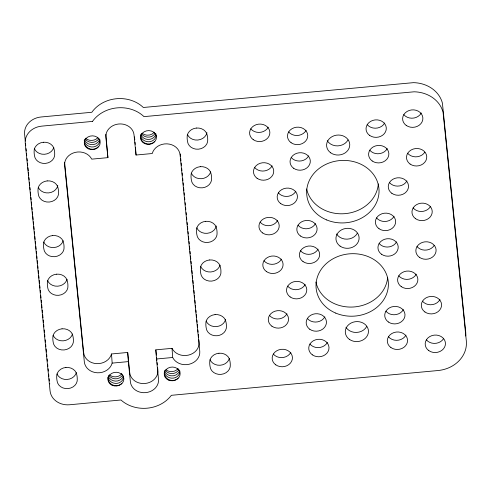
<?xml version="1.0" encoding="UTF-8"?>
<svg xmlns="http://www.w3.org/2000/svg" width="491" height="491" viewBox="0 0 491 491"><rect width="100%" height="100%" fill="white"/><g stroke="black" fill="none" stroke-linecap="round" stroke-linejoin="round"><path stroke-width="0.74" d="M105.835 134.276L107.916 157.642L91.719 159.145A14.129 12.183 -4.1 0 0 75.313 152.363A14.129 12.183 -4.1 0 0 64.646 165.442L84.335 361.916A14.129 12.183 -4.1 0 0 97.402 372.792A14.129 12.183 -4.1 0 0 112.157 363.113L128.354 361.609L127.703 352.464L111.5 353.968A14.129 12.183 -4.1 0 1 96.752 363.647A14.129 12.183 -4.1 0 1 83.685 352.771L64.603 162.392M107.916 157.642L105.89 137.431A14.129 12.183 -4.1 0 1 118.736 123.996A14.129 12.183 -4.1 0 1 134.018 134.816L136.044 155.027L152.247 153.523A14.129 12.183 -4.1 0 1 166.995 143.845A14.129 12.183 -4.1 0 1 180.062 154.72L199.757 351.194A14.129 12.183 -4.1 0 1 189.09 364.273A14.129 12.183 -4.1 0 1 172.685 357.491L156.488 358.995L158.513 379.205A14.129 12.183 -4.1 0 1 145.661 392.634A14.129 12.183 -4.1 0 1 130.385 381.82L128.354 361.609M156.488 358.995L155.831 349.85L172.028 348.346A14.129 12.183 -4.1 0 0 188.434 355.128A14.129 12.183 -4.1 0 0 199.1 342.049L198.873 339.766M180.246 153.953L180.479 156.236M180.706 158.525L180.934 160.809M181.167 163.092L181.394 165.375M181.701 168.425L181.928 170.708M182.155 172.992L182.382 175.275M182.689 178.325L182.922 180.608M183.149 182.891L183.376 185.175M183.603 187.458L183.91 190.508M184.137 192.791L184.37 195.074M184.598 197.357L184.825 199.647M185.132 202.691L185.359 204.974M185.592 207.257L185.819 209.547M186.126 212.591L186.353 214.874M186.58 217.157L186.813 219.446M187.114 222.491L187.347 224.774M187.501 226.296L187.801 229.346M188.035 231.629L188.262 233.912M188.489 236.196L188.796 239.246M189.023 241.529L189.256 243.812M189.483 246.095L189.79 249.146M190.017 251.429L190.244 253.712M190.477 255.995L190.778 259.045M191.011 261.329L191.238 263.612M191.465 265.895L191.772 268.945M191.926 270.467L192.233 273.512M192.46 275.795L192.687 278.084M192.92 280.367L193.221 283.411M193.454 285.694L193.681 287.984M193.908 290.267L194.215 293.311M194.442 295.594L194.675 297.884M194.902 300.167L195.209 303.211M195.436 305.494L195.663 307.783M195.897 310.067L196.124 312.35M196.351 314.633L196.658 317.683M196.885 319.966L197.118 322.249M197.345 324.533L197.652 327.583M197.879 329.866L198.106 332.149M198.333 334.432L198.64 337.483M134.491 136.903L134.792 139.898M135.019 142.138L135.24 144.385M155.831 349.85L156.359 355.091M156.586 357.338L156.887 360.333M157.108 362.579L157.335 364.819M157.636 367.814L157.857 370.061A14.129 12.183 -4.1 0 1 145.011 383.496A14.129 12.183 -4.1 0 1 129.728 372.675L127.703 352.464M25.287 141.052L24.599 134.209A18.112 15.62 -4.1 0 1 41.072 116.987L91.829 112.273A32.24 27.809 -4.1 0 1 143.335 107.486L413.483 82.654A31.062 26.79 -4.1 0 1 442.409 103.135L465.683 331.775A31.148 26.87 -4.1 0 1 465.72 335.991M25.514 143.335L25.741 145.618M26.048 148.669L26.275 150.952M26.508 153.235L26.735 155.524M27.042 158.568L27.269 160.852M27.496 163.141L27.729 165.424M27.956 167.707L28.263 170.758M28.417 172.28L28.717 175.324M28.951 177.613L29.178 179.896M29.405 182.179L29.712 185.23M29.939 187.513L30.172 189.796M30.399 192.085L30.706 195.13M30.933 197.413L31.16 199.702M31.393 201.985L31.7 205.029M31.927 207.319L32.154 209.602M32.381 211.885L32.688 214.935M32.842 216.457L33.149 219.502M33.376 221.791L33.603 224.074M33.836 226.357L34.143 229.407M34.37 231.691L34.597 233.974M34.824 236.263L35.131 239.307M35.364 241.59L35.591 243.88M35.818 246.163L36.125 249.207M36.352 251.496L36.586 253.779M36.813 256.063L37.04 258.352M37.273 260.635L37.574 263.679M37.807 265.969L38.034 268.252M38.261 270.535L38.568 273.585M38.795 275.868L39.028 278.151M39.255 280.441L39.562 283.485M39.789 285.768L40.017 288.057M40.25 290.341L40.477 292.624M40.784 295.674L41.011 297.957M41.238 300.24L41.471 302.53M41.698 304.813L42.005 307.857M42.232 310.146L42.459 312.429M42.692 314.713L42.993 317.763M43.226 320.046L43.453 322.329M43.681 324.619L43.914 326.902M44.215 329.946L44.448 332.235M44.675 334.518L44.902 336.801M45.209 339.852L45.436 342.135M45.669 344.418L45.896 346.707M46.123 348.991L46.43 352.041M46.657 354.324L46.891 356.607M47.118 358.89L47.345 361.18M47.652 364.224L47.879 366.507M48.112 368.796L48.339 371.079M48.646 374.13L48.873 376.413M49.1 378.696L49.333 380.979M172.028 348.346L172.685 357.491M135.498 147.41L136.044 155.027M111.5 353.968L112.157 363.113M49.806 383.919A18.112 15.62 -4.1 0 1 49.763 383.759M384.698 123.002A10.145 8.746 -4.1 0 1 367.207 124.628M306.151 130.299A10.145 8.746 -4.1 0 1 288.659 131.926M348.015 139.935A11.594 9.998 -4.1 0 1 337.765 145.888A11.594 9.998 -4.1 0 1 327.239 140.69M424.85 152.155A10.145 8.746 -4.1 0 1 407.659 153.266M272.131 165.86A10.145 8.746 -4.1 0 1 254.639 167.486M295.834 191.232A10.145 8.746 -4.1 0 1 278.342 192.859M308.71 155.862A10.145 8.746 -4.1 0 1 291.218 157.488M387.258 148.564A10.145 8.746 -4.1 0 1 369.766 150.191M406.922 180.909A10.145 8.746 -4.1 0 1 389.431 182.535M394.046 216.279A10.145 8.746 -4.1 0 1 376.554 217.906M315.498 223.577A10.145 8.746 -4.1 0 1 298.006 225.203M357.362 233.219A11.594 9.998 -4.1 0 1 347.112 239.166A11.594 9.998 -4.1 0 1 336.587 233.968M268.258 127.224A10.145 8.746 -4.1 0 1 250.766 128.845M421.278 113.004A10.145 8.746 -4.1 0 1 403.786 114.63M434.204 245.432A10.145 8.746 -4.1 0 1 417.006 246.543M281.478 259.138A10.145 8.746 -4.1 0 1 263.986 260.764M305.181 284.51A10.145 8.746 -4.1 0 1 287.689 286.136M318.058 249.14A10.145 8.746 -4.1 0 1 300.566 250.766M396.611 241.842A10.145 8.746 -4.1 0 1 379.12 243.468M416.27 274.187A10.145 8.746 -4.1 0 1 398.778 275.813M403.393 309.557A10.145 8.746 -4.1 0 1 385.901 311.184M324.846 316.855A10.145 8.746 -4.1 0 1 307.354 318.481M366.716 326.497A11.594 9.998 -4.1 0 1 356.46 332.444A11.594 9.998 -4.1 0 1 345.94 327.245M277.605 220.502A10.145 8.746 -4.1 0 1 260.113 222.122M430.625 206.281A10.145 8.746 -4.1 0 1 413.134 207.908M443.551 338.71A10.145 8.746 -4.1 0 1 426.354 339.821M290.825 352.415A10.145 8.746 -4.1 0 1 273.334 354.042M327.405 342.417A10.145 8.746 -4.1 0 1 309.913 344.044M405.959 335.12A10.145 8.746 -4.1 0 1 388.467 336.746M286.953 313.78A10.145 8.746 -4.1 0 1 269.461 315.4M439.973 299.559A10.145 8.746 -4.1 0 1 422.481 301.186M53.783 147.46A10.145 8.746 -4.1 0 1 44.478 154.284A10.145 8.746 -4.1 0 1 34.407 148.712M57.791 185.537A10.145 8.746 -4.1 0 1 48.683 192.895A10.145 8.746 -4.1 0 1 38.28 187.347M63.13 240.737A10.145 8.746 -4.1 0 1 53.832 247.562A10.145 8.746 -4.1 0 1 43.754 241.989M67.003 279.373A10.145 8.746 -4.1 0 1 57.699 286.198A10.145 8.746 -4.1 0 1 47.627 280.625M72.478 334.015A10.145 8.746 -4.1 0 1 63.179 340.84A10.145 8.746 -4.1 0 1 53.108 335.267M76.351 372.651A10.145 8.746 -4.1 0 1 67.052 379.475A10.145 8.746 -4.1 0 1 56.981 373.903M206.938 132.68A10.145 8.746 -4.1 0 1 197.83 140.039A10.145 8.746 -4.1 0 1 187.433 134.497M210.676 171.881A10.145 8.746 -4.1 0 1 201.378 178.706A10.145 8.746 -4.1 0 1 191.306 173.133M216.292 225.958A10.145 8.746 -4.1 0 1 207.184 233.317A10.145 8.746 -4.1 0 1 196.781 227.775M220.023 265.158A10.145 8.746 -4.1 0 1 210.725 271.983A10.145 8.746 -4.1 0 1 200.653 266.41M225.639 319.236A10.145 8.746 -4.1 0 1 216.531 326.595A10.145 8.746 -4.1 0 1 206.128 321.053M229.371 358.436A10.145 8.746 -4.1 0 1 220.072 365.261A10.145 8.746 -4.1 0 1 210.001 359.688M387.651 277.433A36.224 31.246 -4.1 0 1 353.44 306.998A36.224 31.246 -4.1 0 1 315.916 282M378.322 183.91A36.224 31.246 -4.1 0 1 344.381 213.702A36.224 31.246 -4.1 0 1 306.617 188.967M178.08 368.569A7.973 6.874 -4.1 0 1 165.848 369.705M121.811 373.792A7.973 6.874 -4.1 0 1 109.585 374.928M97.826 137.713A7.973 6.874 -4.1 0 1 85.557 138.198M154.082 132.49A7.973 6.874 -4.1 0 1 142.151 133.276M164.681 371.509A7.881 7.12 9.9 0 0 177.816 373.565A7.881 6.334 -14.1 0 0 179.399 370.975M179.792 370.852A7.881 6.334 -14.1 0 1 177.981 375.854A7.881 7.12 9.9 0 1 169.954 377.874A7.881 7.12 9.9 0 1 164.258 372.074M178.92 369.471A7.881 6.334 -14.1 0 1 177.656 371.282A7.881 7.12 9.9 0 1 165.258 370.41M178.147 378.138A7.881 7.12 9.9 0 1 168.511 379.543A7.881 7.12 9.9 0 1 164.559 371.257M164.7 370.834A7.881 7.12 9.9 0 1 164.872 370.417M177.797 368.661A7.881 6.334 -14.1 0 1 177.49 368.999M108.229 376.321A7.881 7.12 9.9 0 0 121.553 378.794A7.881 6.334 -14.1 0 0 123.247 375.799M123.572 376.879A7.881 6.334 -14.1 0 1 121.713 381.084A7.881 7.12 9.9 0 1 113.685 383.103A7.881 7.12 9.9 0 1 107.989 377.303M122.658 374.701A7.881 6.334 -14.1 0 1 121.387 376.511A7.881 7.12 9.9 0 1 108.72 375.259M121.878 383.367A7.881 7.12 9.9 0 1 112.691 384.981A7.881 7.12 9.9 0 1 108.1 377.352M108.296 376.487A7.881 7.12 9.9 0 1 108.437 376.063M121.529 373.884A7.881 6.334 -14.1 0 1 121.222 374.228M84.722 140.309A7.881 7.12 9.9 0 0 97.856 142.365A7.881 6.334 -14.1 0 0 99.556 139.37M99.765 139.26A7.881 6.334 -14.1 0 1 98.022 144.655A7.881 7.12 9.9 0 1 89.755 146.606A7.881 7.12 9.9 0 1 84.225 140.426M98.961 138.272A7.881 6.334 -14.1 0 1 97.691 140.082A7.881 7.12 9.9 0 1 85.299 139.211M98.188 146.938A7.881 7.12 9.9 0 1 88.552 148.343A7.881 7.12 9.9 0 1 84.599 140.058M84.74 139.634A7.881 7.12 9.9 0 1 84.912 139.217M97.832 137.455A7.881 6.334 -14.1 0 1 97.531 137.799M140.794 134.663A7.881 7.12 9.9 0 0 154.125 137.136A7.881 6.334 -14.1 0 0 155.905 133.742M156.138 134.822A7.881 6.334 -14.1 0 1 154.284 139.426A7.881 7.12 9.9 0 1 146.496 141.512A7.881 7.12 9.9 0 1 140.665 136.087M154.45 141.709A7.881 7.12 9.9 0 1 145.489 143.421A7.881 7.12 9.9 0 1 140.622 136.142M140.672 135.7A7.881 7.12 9.9 0 1 140.862 134.829M141.291 133.601A7.881 7.12 9.9 0 0 153.959 134.853A7.881 6.334 -14.1 0 0 155.027 133.429M154.1 132.232A7.881 6.334 -14.1 0 1 153.793 132.57M92.486 121.412L41.729 126.132A18.112 15.62 -4.1 0 0 25.256 143.354L50.064 390.885A18.112 15.62 -4.1 0 0 69.654 404.756L120.964 399.993A32.24 27.809 -4.1 0 0 171.371 395.31L438.003 370.533A31.148 26.87 -4.1 0 0 466.333 340.92L443.066 112.279A31.062 26.79 -4.1 0 0 414.14 91.799L143.992 116.631A32.24 27.809 -4.1 0 0 92.486 121.412M369.649 135.424A10.145 8.746 -4.1 0 0 386.153 129.949A10.145 8.746 -4.1 0 0 372.718 120.436A10.145 8.746 -4.1 0 0 369.649 135.424M291.095 142.721A10.145 8.746 -4.1 0 0 307.599 137.247A10.145 8.746 -4.1 0 0 294.164 127.734A10.145 8.746 -4.1 0 0 291.095 142.721M330.719 152.83A11.594 9.998 -4.1 0 0 349.586 146.576A11.594 9.998 -4.1 0 0 334.23 135.7A11.594 9.998 -4.1 0 0 330.719 152.83M410.102 164.062A10.145 8.746 -4.1 0 0 426.605 158.593A10.145 8.746 -4.1 0 0 413.17 149.08A10.145 8.746 -4.1 0 0 410.102 164.062M257.081 178.282A10.145 8.746 -4.1 0 0 273.585 172.807A10.145 8.746 -4.1 0 0 260.144 163.294A10.145 8.746 -4.1 0 0 257.081 178.282M280.784 203.655A10.145 8.746 -4.1 0 0 297.288 198.18A10.145 8.746 -4.1 0 0 283.853 188.667A10.145 8.746 -4.1 0 0 280.784 203.655M293.661 168.284A10.145 8.746 -4.1 0 0 310.165 162.809A10.145 8.746 -4.1 0 0 296.724 153.296A10.145 8.746 -4.1 0 0 293.661 168.284M372.209 160.987A10.145 8.746 -4.1 0 0 388.712 155.512A10.145 8.746 -4.1 0 0 375.277 145.999A10.145 8.746 -4.1 0 0 372.209 160.987M391.873 193.331A10.145 8.746 -4.1 0 0 408.377 187.857A10.145 8.746 -4.1 0 0 394.942 178.343A10.145 8.746 -4.1 0 0 391.873 193.331M378.997 228.702A10.145 8.746 -4.1 0 0 395.5 223.227A10.145 8.746 -4.1 0 0 382.066 213.714A10.145 8.746 -4.1 0 0 378.997 228.702M300.443 235.999A10.145 8.746 -4.1 0 0 316.953 230.525A10.145 8.746 -4.1 0 0 303.512 221.011A10.145 8.746 -4.1 0 0 300.443 235.999M340.073 246.108A11.594 9.998 -4.1 0 0 358.933 239.854A11.594 9.998 -4.1 0 0 343.577 228.978A11.594 9.998 -4.1 0 0 340.073 246.108M253.209 139.64A10.145 8.746 -4.1 0 0 269.712 134.172A10.145 8.746 -4.1 0 0 256.271 124.659A10.145 8.746 -4.1 0 0 253.209 139.64M406.229 125.426A10.145 8.746 -4.1 0 0 422.733 119.951A10.145 8.746 -4.1 0 0 409.298 110.438A10.145 8.746 -4.1 0 0 406.229 125.426M419.449 257.339A10.145 8.746 -4.1 0 0 435.953 251.871A10.145 8.746 -4.1 0 0 422.518 242.358A10.145 8.746 -4.1 0 0 419.449 257.339M266.429 271.56A10.145 8.746 -4.1 0 0 282.933 266.085A10.145 8.746 -4.1 0 0 269.498 256.572A10.145 8.746 -4.1 0 0 266.429 271.56M290.132 296.932A10.145 8.746 -4.1 0 0 306.636 291.458A10.145 8.746 -4.1 0 0 293.201 281.944A10.145 8.746 -4.1 0 0 290.132 296.932M303.008 261.562A10.145 8.746 -4.1 0 0 319.512 256.087A10.145 8.746 -4.1 0 0 306.071 246.574A10.145 8.746 -4.1 0 0 303.008 261.562M381.556 254.264A10.145 8.746 -4.1 0 0 398.06 248.79A10.145 8.746 -4.1 0 0 384.625 239.277A10.145 8.746 -4.1 0 0 381.556 254.264M401.221 286.609A10.145 8.746 -4.1 0 0 417.724 281.14A10.145 8.746 -4.1 0 0 404.289 271.621A10.145 8.746 -4.1 0 0 401.221 286.609M388.344 321.979A10.145 8.746 -4.1 0 0 404.848 316.505A10.145 8.746 -4.1 0 0 391.413 306.992A10.145 8.746 -4.1 0 0 388.344 321.979M309.79 329.277A10.145 8.746 -4.1 0 0 326.3 323.802A10.145 8.746 -4.1 0 0 312.859 314.289A10.145 8.746 -4.1 0 0 309.79 329.277M349.42 339.385A11.594 9.998 -4.1 0 0 368.281 333.131A11.594 9.998 -4.1 0 0 352.925 322.256A11.594 9.998 -4.1 0 0 349.42 339.385M262.556 232.918A10.145 8.746 -4.1 0 0 279.06 227.45A10.145 8.746 -4.1 0 0 265.619 217.936A10.145 8.746 -4.1 0 0 262.556 232.918M415.576 218.704A10.145 8.746 -4.1 0 0 432.08 213.235A10.145 8.746 -4.1 0 0 418.645 203.716A10.145 8.746 -4.1 0 0 415.576 218.704M428.796 350.617A10.145 8.746 -4.1 0 0 445.3 345.148A10.145 8.746 -4.1 0 0 431.865 335.635A10.145 8.746 -4.1 0 0 428.796 350.617M275.776 364.838A10.145 8.746 -4.1 0 0 292.28 359.363A10.145 8.746 -4.1 0 0 278.845 349.85A10.145 8.746 -4.1 0 0 275.776 364.838M312.356 354.84A10.145 8.746 -4.1 0 0 328.86 349.365A10.145 8.746 -4.1 0 0 315.425 339.852A10.145 8.746 -4.1 0 0 312.356 354.84M390.904 347.542A10.145 8.746 -4.1 0 0 407.413 342.067A10.145 8.746 -4.1 0 0 393.972 332.554A10.145 8.746 -4.1 0 0 390.904 347.542M271.904 326.202A10.145 8.746 -4.1 0 0 288.407 320.727A10.145 8.746 -4.1 0 0 274.972 311.214A10.145 8.746 -4.1 0 0 271.904 326.202M424.924 311.981A10.145 8.746 -4.1 0 0 441.427 306.513A10.145 8.746 -4.1 0 0 427.992 296.994A10.145 8.746 -4.1 0 0 424.924 311.981M43.349 142.255A10.145 8.746 -4.1 0 0 34.118 151.903A26.741 23.065 -4.1 0 0 35.064 157.857A10.145 8.746 -4.1 0 0 45.467 163.399A10.145 8.746 -4.1 0 0 54.575 156.04A26.741 23.065 -4.1 0 0 54.317 150.025A10.145 8.746 -4.1 0 0 43.349 142.255M47.216 180.897A10.145 8.746 -4.1 0 0 37.991 190.539A26.741 23.065 -4.1 0 0 38.936 196.492A10.145 8.746 -4.1 0 0 49.339 202.034A10.145 8.746 -4.1 0 0 58.447 194.675A26.741 23.065 -4.1 0 0 58.19 188.661A10.145 8.746 -4.1 0 0 47.216 180.897M52.697 235.533A10.145 8.746 -4.1 0 0 43.466 245.181A26.741 23.065 -4.1 0 0 44.411 251.134A10.145 8.746 -4.1 0 0 54.814 256.676A10.145 8.746 -4.1 0 0 63.922 249.318A26.741 23.065 -4.1 0 0 63.664 243.303A10.145 8.746 -4.1 0 0 52.697 235.533M56.569 274.174A10.145 8.746 -4.1 0 0 47.339 283.816A26.741 23.065 -4.1 0 0 48.284 289.77A10.145 8.746 -4.1 0 0 58.687 295.312A10.145 8.746 -4.1 0 0 67.795 287.953A26.741 23.065 -4.1 0 0 67.537 281.938A10.145 8.746 -4.1 0 0 56.569 274.174M62.044 328.81A10.145 8.746 -4.1 0 0 52.819 338.459A26.741 23.065 -4.1 0 0 53.758 344.412A10.145 8.746 -4.1 0 0 64.161 349.954A10.145 8.746 -4.1 0 0 73.269 342.595A26.741 23.065 -4.1 0 0 73.018 336.58A10.145 8.746 -4.1 0 0 62.044 328.81M65.917 367.452A10.145 8.746 -4.1 0 0 56.692 377.094A26.741 23.065 -4.1 0 0 57.631 383.048A10.145 8.746 -4.1 0 0 68.034 388.59A10.145 8.746 -4.1 0 0 77.142 381.231A26.741 23.065 -4.1 0 0 76.884 375.216A10.145 8.746 -4.1 0 0 65.917 367.452M196.369 128.041A10.145 8.746 -4.1 0 0 187.145 137.683A26.741 23.065 -4.1 0 0 188.084 143.636A10.145 8.746 -4.1 0 0 198.487 149.184A10.145 8.746 -4.1 0 0 207.595 141.825A26.741 23.065 -4.1 0 0 207.337 135.811A10.145 8.746 -4.1 0 0 196.369 128.041M200.242 166.676A10.145 8.746 -4.1 0 0 191.017 176.324A26.741 23.065 -4.1 0 0 191.956 182.271A10.145 8.746 -4.1 0 0 202.36 187.82A10.145 8.746 -4.1 0 0 211.468 180.461A26.741 23.065 -4.1 0 0 211.21 174.446A10.145 8.746 -4.1 0 0 200.242 166.676M205.717 221.318A10.145 8.746 -4.1 0 0 196.492 230.96A26.741 23.065 -4.1 0 0 197.437 236.914A10.145 8.746 -4.1 0 0 207.834 242.462A10.145 8.746 -4.1 0 0 216.942 235.103A26.741 23.065 -4.1 0 0 216.691 229.088A10.145 8.746 -4.1 0 0 205.717 221.318M209.589 259.954A10.145 8.746 -4.1 0 0 200.365 269.602A26.741 23.065 -4.1 0 0 201.304 275.549A10.145 8.746 -4.1 0 0 211.707 281.098A10.145 8.746 -4.1 0 0 220.815 273.739A26.741 23.065 -4.1 0 0 220.563 267.724A10.145 8.746 -4.1 0 0 209.589 259.954M215.064 314.596A10.145 8.746 -4.1 0 0 205.839 324.238A26.741 23.065 -4.1 0 0 206.785 330.191A10.145 8.746 -4.1 0 0 217.188 335.74A10.145 8.746 -4.1 0 0 226.296 328.381A26.741 23.065 -4.1 0 0 226.038 322.366A10.145 8.746 -4.1 0 0 215.064 314.596M218.937 353.232A10.145 8.746 -4.1 0 0 209.712 362.88A26.741 23.065 -4.1 0 0 210.657 368.827A10.145 8.746 -4.1 0 0 221.054 374.375A10.145 8.746 -4.1 0 0 230.162 367.016A26.741 23.065 -4.1 0 0 229.911 361.002A10.145 8.746 -4.1 0 0 218.937 353.232M335.77 313.111A36.224 31.246 -4.1 0 0 388.35 282.65A36.224 31.246 -4.1 0 0 332.481 259.095A36.224 31.246 -4.1 0 0 335.77 313.111M326.675 219.937A36.224 31.246 -4.1 0 0 378.984 189.121A36.224 31.246 -4.1 0 0 322.888 165.952A36.224 31.246 -4.1 0 0 326.675 219.937M88.411 148.828A7.973 6.874 -4.1 0 0 100.182 142.402A7.973 6.874 -4.1 0 0 88.067 136.921A7.973 6.874 -4.1 0 0 88.411 148.828M144.667 143.593A7.973 6.874 -4.1 0 0 156.451 137.185A7.973 6.874 -4.1 0 0 144.342 131.692A7.973 6.874 -4.1 0 0 144.667 143.593M112.095 385.251A7.973 6.874 -4.1 0 0 123.879 378.837A7.973 6.874 -4.1 0 0 111.776 373.344A7.973 6.874 -4.1 0 0 112.095 385.251M168.364 380.022A7.973 6.874 -4.1 0 0 180.142 373.614A7.973 6.874 -4.1 0 0 168.039 368.121A7.973 6.874 -4.1 0 0 168.364 380.022"/></g></svg>
